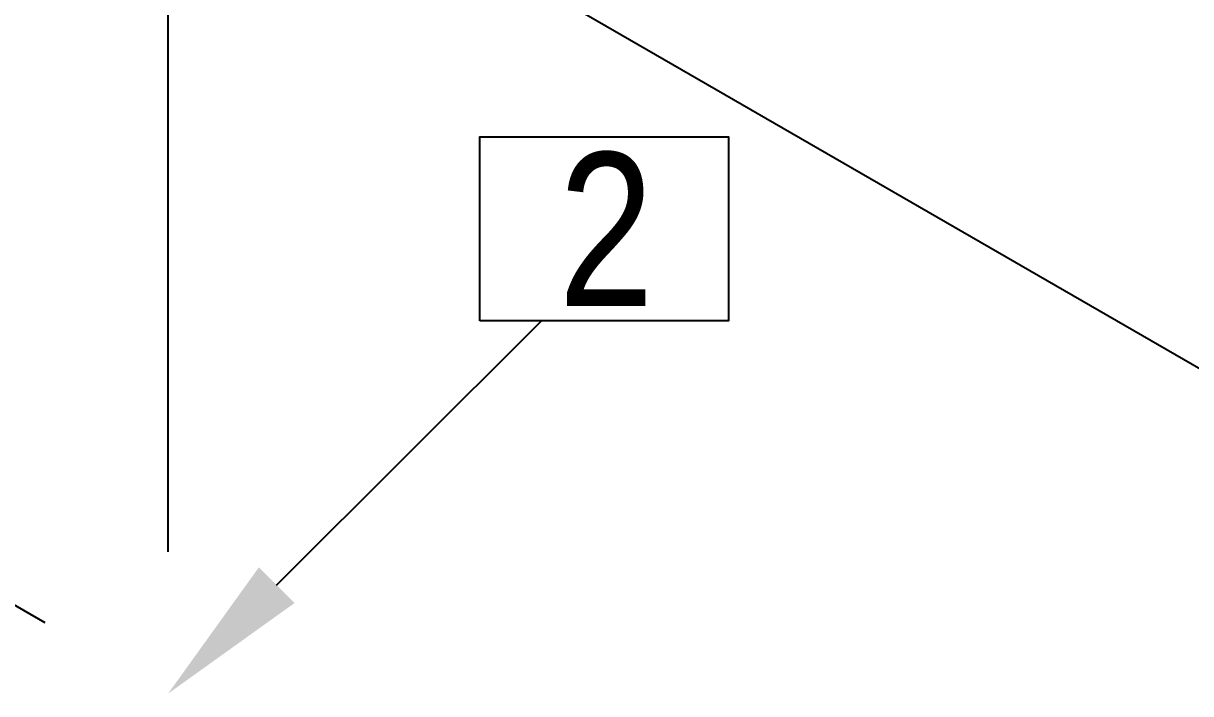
# Model space of a CAD drawing. Header units: millimetres. Extents: x 0 to 594, y 0 to 420.
# Drawn here: x 258.56 to 277.58, y 318.07 to 328.99 of the extents above; entities that cross this region are included whole.
import ezdxf
from ezdxf import colors
from ezdxf.entities.mleader import LeaderData, LeaderLine
from ezdxf.enums import TextEntityAlignment as Align
from ezdxf.math import Vec2, Vec3

# ---------------------------------------------------------------- set-up
doc = ezdxf.new("R2010")
doc.units = ezdxf.units.MM
doc.header["$LTSCALE"] = 0.25
doc.layers.add('주석', color=7, linetype='Continuous')
doc.layers.add('치수', color=1, linetype='Continuous')
doc.styles.add('AdskIsoAnnotation', font='arial.ttf', dxfattribs={"width": 0.8, "height": 1})
doc.styles.add('AdskIsoMetric', font='arial.ttf', dxfattribs={"width": 0.8, "height": 2.5})
doc.styles.add('AdskIsoMetric-30', font='arial.ttf', dxfattribs={"width": 0.8, "height": 2.5})
doc.styles.add('AdskIsoMetric30', font='arial.ttf', dxfattribs={"width": 0.8, "oblique": 30, "height": 2.5})
doc.styles.get("Standard").update_dxf_attribs({"font": 'arial.ttf'})
doc.dimstyles.new('AdskIsoMetric', dxfattribs={"dimtxt": 2.5, "dimasz": 2.5, "dimexe": 1, "dimexo": 2, "dimgap": 0.8, "dimtad": 1, "dimdec": 0, "dimrnd": 1, "dimzin": 0, "dimdsep": 46, "dimtxsty": 'AdskIsoMetric', "dimcen": 0, "dimclrt": 7, "dimadec": 0, "dimazin": 0, "dimtfac": 1, "dimtdec": 0, "dimtmove": 1, "dimatfit": 3, "dimfxl": 0, "dimfrac": 2, "dimtolj": 1, "dimtzin": 0, "dimarcsym": 0})

# ---------------------------------------------------------------- blocks, each defined once
blk = doc.blocks.new('*D89')
at = {"layer": 'Defpoints', "color": 0}
for p in [(260.918, 318.066), (247.928, 292.894), (260.918, 285.394)]:
    blk.add_point(p, dxfattribs=at)
at = {"layer": '치수', "color": 0, "lineweight": -2}
for p, q in [((258.918, 319.221), (246.928, 326.144)), ((247.928, 323.066), (247.928, 295.394))]:
    blk.add_line(p, q, dxfattribs=at)
at = {"layer": '치수', "color": 0}
for points in [[(247.511, 323.066), (248.345, 323.066), (247.928, 325.566)], [(247.511, 295.394), (248.345, 295.394), (247.928, 292.894)]]:
    blk.add_solid(points, dxfattribs=at)
at = {"layer": '치수', "color": 7, "insert": (245.662, 312.571), "char_height": 2.5, "attachment_point": 5, "rotation": 90, "style": 'AdskIsoMetric30'}
blk.add_mtext('\\A1;2057', dxfattribs=at)
blk = doc.blocks.new('*D90')
at = {"layer": 'Defpoints', "color": 0}
for p in [(260.918, 333.066), (260.918, 318.066), (314.127, 287.347)]:
    blk.add_point(p, dxfattribs=at)
at = {"layer": '치수', "color": 0, "lineweight": -2}
for p, q in [((260.918, 320.376), (260.918, 334.221)), ((311.962, 303.597), (263.083, 331.816)), ((314.127, 289.656), (314.127, 303.501))]:
    blk.add_line(p, q, dxfattribs=at)
at = {"layer": '치수', "color": 0}
for points in [[(263.292, 332.177), (262.875, 331.456), (260.918, 333.066)], [(312.17, 303.957), (311.753, 303.236), (314.127, 302.347)]]:
    blk.add_solid(points, dxfattribs=at)
at = {"layer": '치수', "color": 7, "insert": (292.538, 317.429), "char_height": 2.5, "attachment_point": 5, "rotation": 330, "style": 'AdskIsoMetric-30'}
blk.add_mtext('\\A1;861', dxfattribs=at)
blk = doc.blocks.new('AnnoRect')
at = {"color": 0, "linetype": 'ByBlock', "lineweight": -2}
blk.add_wipeout([(-0.8095, -0.6), (-0.8095, 0.6), (0.8095, 0.6), (0.8095, -0.6)], dxfattribs=at)
blk.add_lwpolyline([(-0.8095, -0.6), (-0.8095, 0.6), (0.8095, 0.6), (0.8095, -0.6)], close=True, dxfattribs=at)
at = {"color": 0, "linetype": 'ByBlock', "lineweight": -2, "style": 'AdskIsoAnnotation', "width": 0.8}
blk.add_attdef('XX', text='', height=1, dxfattribs=at).set_placement((0, 0), align=Align.MIDDLE_CENTER)

msp = doc.modelspace()

# ---------------------------------------------------------------- dimensions: what is measured, and where the dimension line sits
at = {"layer": '치수'}
for base, p1, p2, angle, text, override, picture, middle in [((260.9184, 333.0665), (314.1267, 287.3466), (260.9184, 318.0665), 150, '861', {"dimtad": 0, "dimlfac": 11.786632, "dimtxsty": 'AdskIsoMetric-30', "dimse1": 0, "dimse2": 0, "dimsd1": 0, "dimsd2": 0, "dimtmove": 1}, '*D90', (292.5382, 317.4286)), ((247.928, 292.894), (260.9184, 318.0665), (260.9184, 285.394), 270, '2057', {"dimtad": 0, "dimlfac": 62.968203, "dimtxsty": 'AdskIsoMetric30', "dimse1": 0, "dimse2": 1, "dimsd1": 0, "dimsd2": 0, "dimtmove": 1}, '*D89', (245.6617, 312.5707))]:
    dim = msp.add_linear_dim(base=base, p1=p1, p2=p2, angle=angle, text=text, dimstyle='AdskIsoMetric', override=override, dxfattribs=at)
    dim.commit()
    dim.dimension.update_dxf_attribs({"geometry": picture, "text_midpoint": middle, "dimtype": 160})

# ---------------------------------------------------------------- leaders
at = {"layer": '주석'}
ml = msp.add_multileader_mtext('Standard', dxfattribs=at)
ml.set_content('')
ml.set_leader_properties()
ml.build(insert=Vec2(0, 0))
ml.multileader.update_dxf_attribs({"dogleg_length": 0, "arrow_head_size": 2.5})
ctx = ml.context
ctx.base_point, ctx.arrow_head_size, ctx.plane_origin = Vec3(267, 324.1419), 2.5, Vec3(0, 13.1419)
notes = []
notes.append((ctx, [(0, (1, 1, 0), (267, 324.1419), (-1, 0), 0, [(0, [(260.9184, 318.0665)], 0, [])])]))
ctx.mtext, ml.multileader.dxf.content_type = None, 0
for ctx, leaders in notes:
    for number, flags, end, landing, length, lines in leaders:
        leader = LeaderData()
        leader.index, (leader.has_last_leader_line, leader.has_dogleg_vector, leader.attachment_direction) = number, flags
        leader.last_leader_point, leader.dogleg_vector, leader.dogleg_length = Vec3(end), Vec3(landing), length
        for number, points, colour, breaks in lines:
            line = LeaderLine()
            line.index, line.vertices, line.color, line.breaks = number, Vec3.list(points), colors.encode_raw_color(colour), breaks
            leader.lines.append(line)
        ctx.leaders.append(leader)

# ---------------------------------------------------------------- next in the draw order: block references
ref = msp.add_blockref('AnnoRect', (268.0238, 325.6419), dxfattribs=dict(at, xscale=2.5, yscale=2.5, zscale=2.5))
ref.add_attrib('XX_001', '2', (267.2796, 324.3867), dxfattribs={"layer": '0', "color": 0, "linetype": 'ByBlock', "lineweight": -2, "height": 2.5, "style": 'AdskIsoAnnotation', "width": 0.8})

doc.saveas('drawing.dxf')
